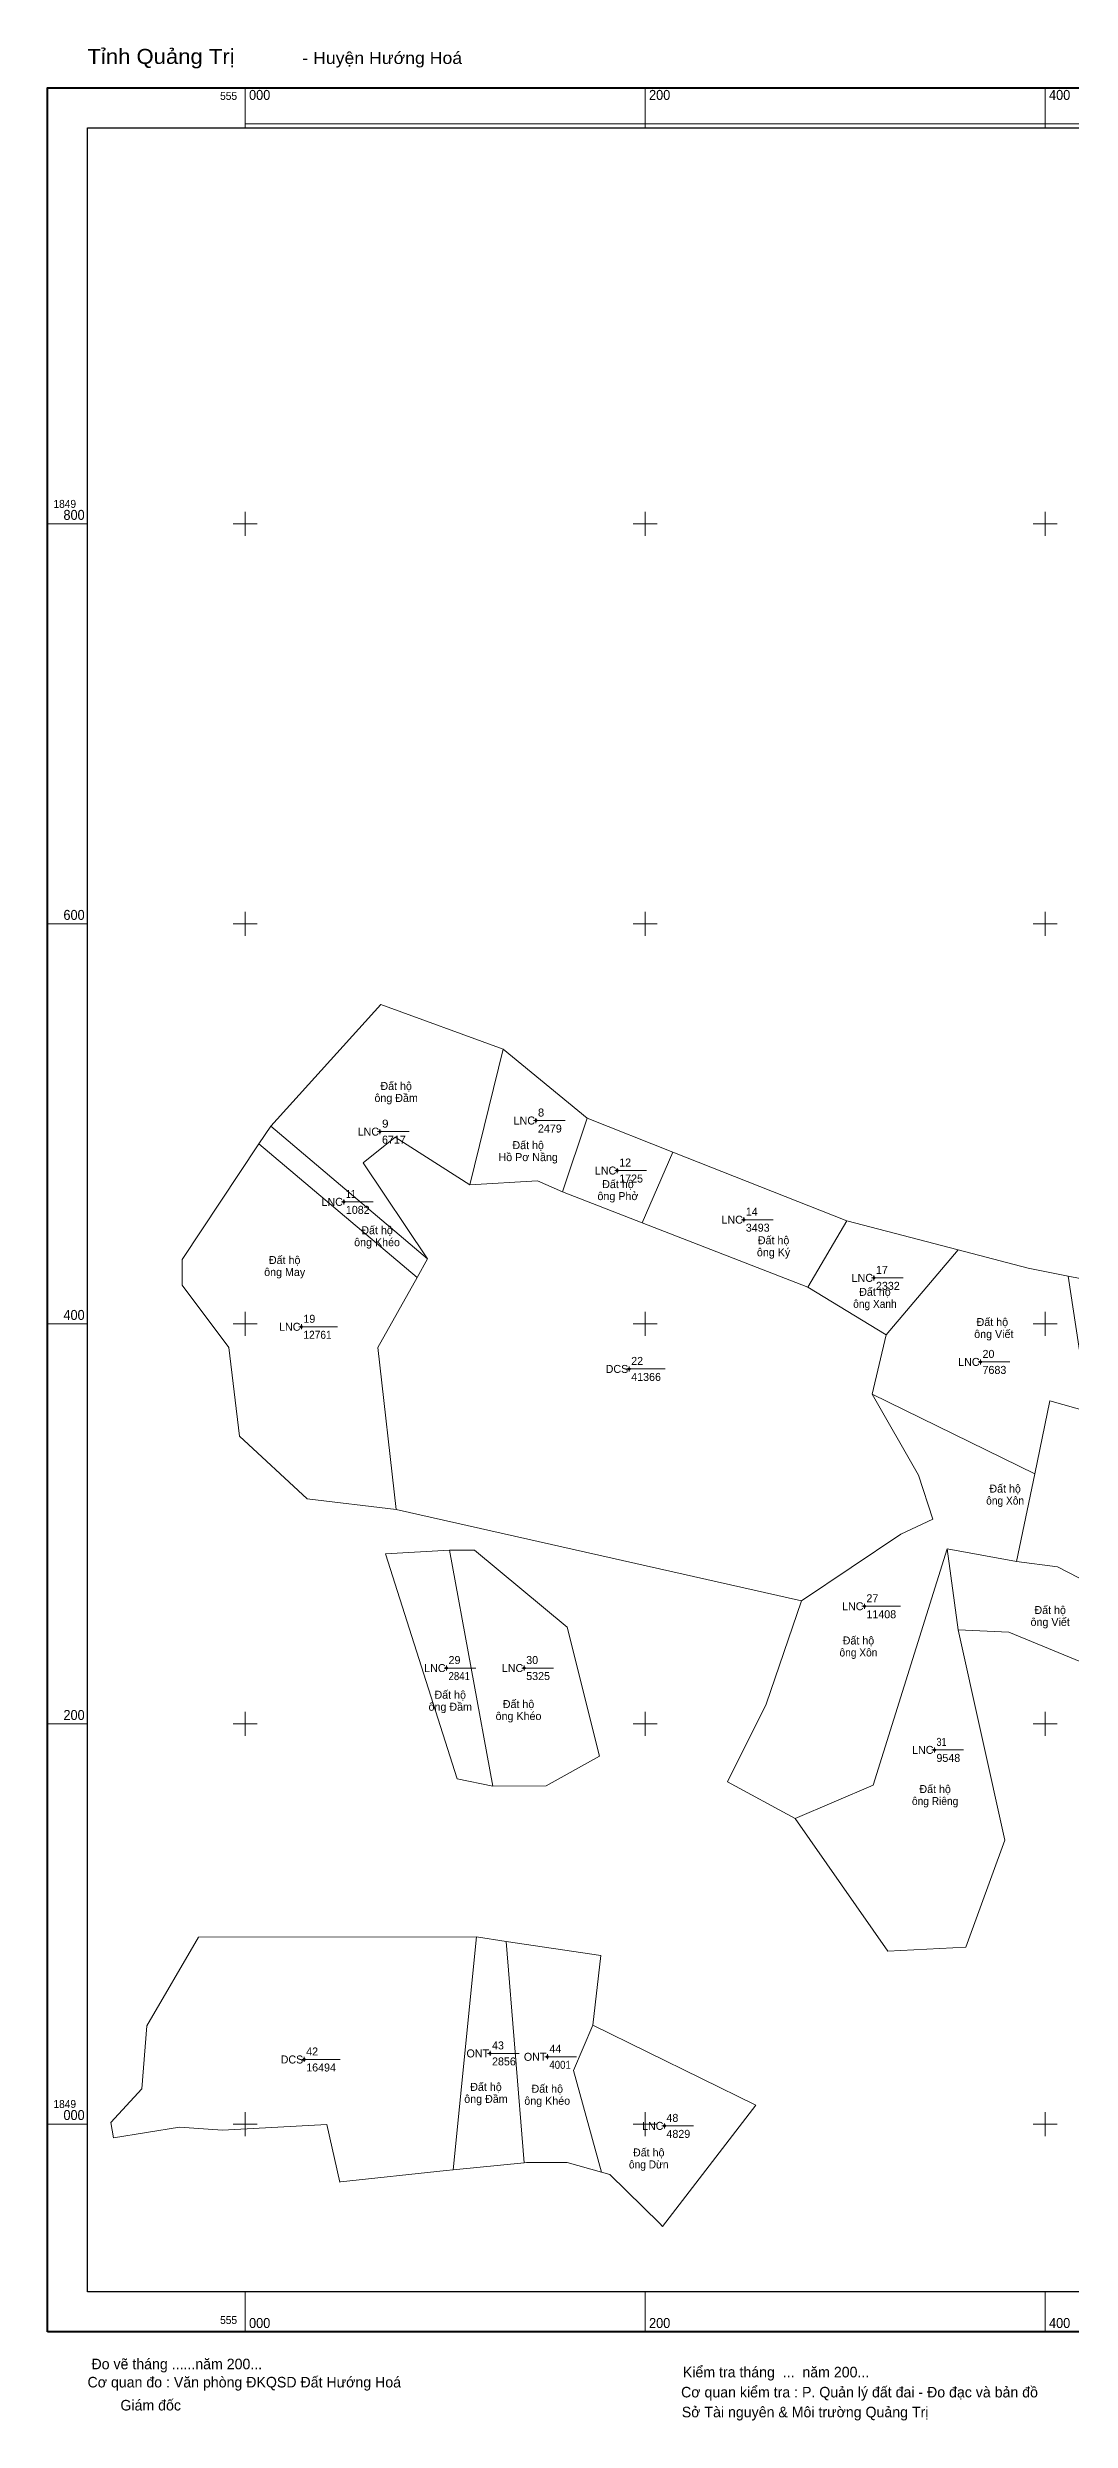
# Model space of a CAD drawing. Header units: metres. Extents: x 554901 to 556319, y 1848840 to 1850090.
# Drawn here: x 554901 to 555413, y 1848852 to 1850038 of the extents above; entities that cross this region are included whole.
import ezdxf
from ezdxf.enums import TextEntityAlignment as Align

# ---------------------------------------------------------------- set-up
doc = ezdxf.new("R2010")
doc.units = ezdxf.units.M
doc.header["$LTSCALE"] = 1.6
for name, color, linetype, lineweight in [('10', 7, 'Continuous', 13), ('11', 7, 'Continuous', 13), ('13', 7, 'Continuous', 13), ('22', 7, 'Continuous', 13), ('63', 7, 'Continuous', 13)]:
    doc.layers.add(name, color=color, linetype=linetype, lineweight=lineweight)
doc.layers.add('25', color=7, linetype='Continuous')

msp = doc.modelspace()

# ---------------------------------------------------------------- hatches: boundary and pattern name
at = {"layer": '11'}
for points in [[(555067.61, 1849496.15, 1), (555067.31, 1849496.15, 1)], [(555145.6, 1849501.71, 1), (555145.3, 1849501.71, 1)], [(555186.23, 1849476.7, 1), (555185.93, 1849476.7, 1)], [(555049.54, 1849461.04, 1), (555049.24, 1849461.04, 1)], [(555249.54, 1849452.14, 1), (555249.24, 1849452.14, 1)], [(555314.6, 1849423.05, 1), (555314.3, 1849423.05, 1)], [(555028.31, 1849398.59, 1), (555028.01, 1849398.59, 1)], [(555192.22, 1849377.51, 1), (555191.92, 1849377.51, 1)], [(555367.89, 1849381.02, 1), (555367.59, 1849381.02, 1)], [(555309.83, 1849258.86, 1), (555309.53, 1849258.86, 1)], [(555100.89, 1849227.96, 1), (555100.59, 1849227.96, 1)], [(555139.72, 1849227.97, 1), (555139.42, 1849227.97, 1)], [(555344.84, 1849187.04, 1), (555344.54, 1849187.04, 1)], [(555029.72, 1849032.27, 1), (555029.42, 1849032.27, 1)], [(555122.63, 1849035.3, 1), (555122.33, 1849035.3, 1)], [(555151.31, 1849033.6, 1), (555151.01, 1849033.6, 1)], [(555209.83, 1848999.07, 1), (555209.53, 1848999.07, 1)]]:
    msp.add_hatch(color=256, dxfattribs=at).paths.add_polyline_path(points)

# ---------------------------------------------------------------- linework, layer by layer
at = {"layer": '10'}
for p, q in [((555012.82, 1849498.81), (555067.83, 1849559.68)), ((555067.83, 1849559.68), (555129.11, 1849537.43)), ((555112.42, 1849469.56), (555129.11, 1849537.43)), ((555129.11, 1849537.43), (555170.98, 1849502.91)), ((555006.96, 1849490.01), (555012.82, 1849498.81)), ((555012.82, 1849498.81), (555091.19, 1849432.62)), ((555006.96, 1849490.01), (554968.56, 1849432.3)), ((555085.97, 1849423.28), (555006.96, 1849490.01)), ((555112.42, 1849469.56), (555075.04, 1849493.44)), ((555213.96, 1849485.93), (555198.57, 1849450.5)), ((555300.86, 1849451.61), (555213.96, 1849485.93)), ((555198.57, 1849450.5), (555281.4, 1849418.36)), ((555300.86, 1849451.61), (555281.4, 1849418.36)), ((555356.6, 1849437.02), (555300.86, 1849451.61)), ((555320.56, 1849394.49), (555356.6, 1849437.02)), ((555085.97, 1849423.28), (555066.42, 1849388.29)), ((555091.19, 1849432.62), (555085.97, 1849423.28)), ((555281.4, 1849418.36), (555320.56, 1849394.49)), ((555066.42, 1849388.29), (555075.52, 1849307.17)), ((555385.72, 1849281.3), (555394.81, 1849325.02)), ((555075.52, 1849307.17), (555278.25, 1849261.59)), ((555278.25, 1849261.59), (555327.93, 1849294.91)), ((555102.23, 1849286.95), (555070.25, 1849285.02)), ((555102.23, 1849286.95), (555114.68, 1849286.98)), ((555102.23, 1849286.95), (555123.87, 1849168.97)), ((555351.05, 1849287.59), (555314.04, 1849169.46)), ((555385.72, 1849281.3), (555351.05, 1849287.59)), ((555351.05, 1849287.59), (555356.49, 1849247.03)), ((555406.17, 1849278.52), (555385.72, 1849281.3)), ((555466.68, 1849247.33), (555406.17, 1849278.52)), ((555356.49, 1849247.03), (555381.97, 1849245.95)), ((555274.98, 1849152.76), (555241.16, 1849171.12)), ((555314.04, 1849169.46), (555274.98, 1849152.76)), ((555274.98, 1849152.76), (555321.36, 1849086.49)), ((554976.68, 1849093.46), (555115.77, 1849093.54)), ((555173.86, 1849049.4), (555164.18, 1849026.81)), ((555255.45, 1849009.38), (555173.86, 1849049.4)), ((555164.18, 1849026.81), (555178.3, 1848975.9)), ((554932.82, 1849000.71), (554948.42, 1849017.65)), ((555255.45, 1849009.38), (555208.7, 1848948.74)), ((555139.48, 1848980.66), (555103.99, 1848977.06)), ((555178.3, 1848975.9), (555161, 1848980.71)), ((555208.7, 1848948.74), (555207.46, 1848950.3))]:
    msp.add_line(p, q, dxfattribs=at)
for points in [[(555213.96, 1849485.93), (555170.98, 1849502.91), (555158.64, 1849465.99), (555198.57, 1849450.5)], [(555091.19, 1849432.62), (555059.08, 1849480.49), (555075.04, 1849493.44)], [(555158.64, 1849465.99), (555146.18, 1849471.49), (555112.42, 1849469.56)], [(555402.4, 1849361.51), (555421.96, 1849356.02), (555411.57, 1849423.97), (555391.56, 1849427.87), (555356.6, 1849437.02)], [(555075.52, 1849307.17), (555031.08, 1849312.58), (554997.23, 1849343.85), (554991.89, 1849388.25), (554968.6, 1849419.39), (554968.56, 1849432.3)], [(555411.57, 1849423.97), (555503.58, 1849406.03), (555496.58, 1849365.44)], [(555320.56, 1849394.49), (555313.53, 1849364.96), (555394.81, 1849325.02), (555402.4, 1849361.51)], [(555313.53, 1849364.96), (555336.74, 1849324.44), (555343.9, 1849302.33), (555327.93, 1849294.91)], [(555123.87, 1849168.97), (555106.09, 1849172.61), (555070.25, 1849285.02)], [(555123.87, 1849168.97), (555150.53, 1849169.04), (555177.15, 1849183.86), (555160.99, 1849248.37), (555114.68, 1849286.98)], [(555278.25, 1849261.59), (555260.61, 1849209.9), (555241.16, 1849171.12)], [(555356.49, 1849247.03), (555379.87, 1849141.97), (555360.46, 1849088.43), (555321.36, 1849086.49)], [(555466.68, 1849247.33), (555513.65, 1849220.77), (555501.27, 1849196.76), (555381.97, 1849245.95)], [(554976.68, 1849093.46), (554950.91, 1849049.09), (554948.42, 1849017.65)], [(555139.48, 1848980.66), (555130.6, 1849091.31), (555115.77, 1849093.54), (555103.99, 1848977.06)], [(555173.86, 1849049.4), (555177.86, 1849084.22), (555130.6, 1849091.31)], [(554932.82, 1849000.71), (554934.17, 1848993.13), (554967.21, 1848998.4)], [(554967.21, 1848998.4), (554988.64, 1848996.96), (555040.94, 1848999.77), (555047.39, 1848971), (555047.76, 1848971.07)], [(555103.99, 1848977.06), (555100.58, 1848976.72), (555047.76, 1848971.07)], [(555139.48, 1848980.66), (555140.8, 1848980.79), (555161, 1848980.71)], [(555178.3, 1848975.9), (555182.42, 1848974.75), (555207.46, 1848950.3)]]:
    msp.add_lwpolyline(points, dxfattribs=at)
at = {"layer": '11'}
for p, q in [((555066.84, 1849496.15), (555066.21, 1849496.15)), ((555067.46, 1849497.4), (555067.46, 1849496.78)), ((555067.46, 1849495.52), (555067.46, 1849494.9)), ((555068.71, 1849496.15), (555068.08, 1849496.15)), ((555144.82, 1849501.71), (555144.2, 1849501.71)), ((555145.45, 1849502.96), (555145.45, 1849502.34)), ((555145.45, 1849501.08), (555145.45, 1849500.46)), ((555146.7, 1849501.71), (555146.07, 1849501.71)), ((555185.45, 1849476.7), (555184.83, 1849476.7)), ((555186.08, 1849477.95), (555186.08, 1849477.32)), ((555186.08, 1849476.08), (555186.08, 1849475.45)), ((555187.33, 1849476.7), (555186.7, 1849476.7)), ((555048.76, 1849461.04), (555048.14, 1849461.04)), ((555049.39, 1849462.29), (555049.39, 1849461.66)), ((555049.39, 1849460.42), (555049.39, 1849459.79)), ((555050.64, 1849461.04), (555050.02, 1849461.04)), ((555248.76, 1849452.14), (555248.14, 1849452.14)), ((555249.39, 1849453.39), (555249.39, 1849452.76)), ((555249.39, 1849451.52), (555249.39, 1849450.89)), ((555250.64, 1849452.14), (555250.02, 1849452.14)), ((555313.82, 1849423.05), (555313.2, 1849423.05)), ((555314.45, 1849424.3), (555314.45, 1849423.68)), ((555315.7, 1849423.05), (555315.07, 1849423.05)), ((555314.45, 1849422.42), (555314.45, 1849421.8)), ((555028.16, 1849399.84), (555028.16, 1849399.22)), ((555027.54, 1849398.59), (555026.91, 1849398.59)), ((555028.16, 1849397.96), (555028.16, 1849397.34)), ((555029.41, 1849398.59), (555028.78, 1849398.59)), ((555191.44, 1849377.51), (555190.82, 1849377.51)), ((555192.07, 1849378.76), (555192.07, 1849378.14)), ((555192.07, 1849376.88), (555192.07, 1849376.26)), ((555193.32, 1849377.51), (555192.69, 1849377.51)), ((555367.12, 1849381.02), (555366.49, 1849381.02)), ((555367.74, 1849382.27), (555367.74, 1849381.64)), ((555367.74, 1849380.4), (555367.74, 1849379.77)), ((555368.99, 1849381.02), (555368.36, 1849381.02)), ((555309.06, 1849258.86), (555308.43, 1849258.86)), ((555309.68, 1849260.11), (555309.68, 1849259.48)), ((555309.68, 1849258.24), (555309.68, 1849257.61)), ((555310.93, 1849258.86), (555310.31, 1849258.86)), ((555100.12, 1849227.96), (555099.49, 1849227.96)), ((555100.74, 1849229.21), (555100.74, 1849228.58)), ((555100.74, 1849227.34), (555100.74, 1849226.71)), ((555101.99, 1849227.96), (555101.36, 1849227.96)), ((555138.94, 1849227.97), (555138.32, 1849227.97)), ((555139.57, 1849229.22), (555139.57, 1849228.6)), ((555139.57, 1849227.34), (555139.57, 1849226.72)), ((555140.82, 1849227.97), (555140.19, 1849227.97)), ((555344.06, 1849187.04), (555343.44, 1849187.04)), ((555344.69, 1849188.29), (555344.69, 1849187.66)), ((555344.69, 1849186.42), (555344.69, 1849185.79)), ((555345.94, 1849187.04), (555345.31, 1849187.04)), ((555028.94, 1849032.27), (555028.32, 1849032.27)), ((555029.57, 1849033.52), (555029.57, 1849032.9)), ((555029.57, 1849031.64), (555029.57, 1849031.02)), ((555030.82, 1849032.27), (555030.19, 1849032.27)), ((555121.86, 1849035.3), (555121.23, 1849035.3)), ((555122.48, 1849036.55), (555122.48, 1849035.92)), ((555122.48, 1849034.68), (555122.48, 1849034.05)), ((555123.73, 1849035.3), (555123.1, 1849035.3)), ((555150.54, 1849033.6), (555149.91, 1849033.6)), ((555151.16, 1849034.85), (555151.16, 1849034.22)), ((555151.16, 1849032.98), (555151.16, 1849032.35)), ((555152.41, 1849033.6), (555151.78, 1849033.6)), ((555209.06, 1848999.07), (555208.43, 1848999.07)), ((555209.68, 1849000.32), (555209.68, 1848999.7)), ((555209.68, 1848998.44), (555209.68, 1848997.82)), ((555210.93, 1848999.07), (555210.31, 1848999.07))]:
    msp.add_line(p, q, dxfattribs=at)
for points in [[(555067.46, 1849496.78), (555066.84, 1849496.15), (555067.46, 1849495.52), (555068.08, 1849496.15)], [(555145.45, 1849502.34), (555144.82, 1849501.71), (555145.45, 1849501.08), (555146.07, 1849501.71)], [(555186.08, 1849477.32), (555185.45, 1849476.7), (555186.08, 1849476.08), (555186.7, 1849476.7)], [(555049.39, 1849461.66), (555048.76, 1849461.04), (555049.39, 1849460.42), (555050.02, 1849461.04)], [(555249.39, 1849452.76), (555248.76, 1849452.14), (555249.39, 1849451.52), (555250.02, 1849452.14)], [(555314.45, 1849423.68), (555313.82, 1849423.05), (555314.45, 1849422.42), (555315.07, 1849423.05)], [(555028.16, 1849399.22), (555027.54, 1849398.59), (555028.16, 1849397.96), (555028.78, 1849398.59)], [(555192.07, 1849378.14), (555191.44, 1849377.51), (555192.07, 1849376.88), (555192.69, 1849377.51)], [(555367.74, 1849381.64), (555367.12, 1849381.02), (555367.74, 1849380.4), (555368.36, 1849381.02)], [(555309.68, 1849259.48), (555309.06, 1849258.86), (555309.68, 1849258.24), (555310.31, 1849258.86)], [(555100.74, 1849228.58), (555100.12, 1849227.96), (555100.74, 1849227.34), (555101.36, 1849227.96)], [(555139.57, 1849228.6), (555138.94, 1849227.97), (555139.57, 1849227.34), (555140.19, 1849227.97)], [(555344.69, 1849187.66), (555344.06, 1849187.04), (555344.69, 1849186.42), (555345.31, 1849187.04)], [(555029.57, 1849032.9), (555028.94, 1849032.27), (555029.57, 1849031.64), (555030.19, 1849032.27)], [(555122.48, 1849035.92), (555121.86, 1849035.3), (555122.48, 1849034.68), (555123.1, 1849035.3)], [(555151.16, 1849034.22), (555150.54, 1849033.6), (555151.16, 1849032.98), (555151.78, 1849033.6)], [(555209.68, 1848999.7), (555209.06, 1848999.07), (555209.68, 1848998.44), (555210.31, 1848999.07)]]:
    msp.add_lwpolyline(points, close=True, dxfattribs=at)
for centre in [(555067.46, 1849496.15), (555145.45, 1849501.71), (555186.08, 1849476.7), (555049.39, 1849461.04), (555249.39, 1849452.14), (555314.45, 1849423.05), (555028.16, 1849398.59), (555192.07, 1849377.51), (555367.74, 1849381.02), (555309.68, 1849258.86), (555100.74, 1849227.96), (555139.57, 1849227.97), (555344.69, 1849187.04), (555029.57, 1849032.27), (555122.48, 1849035.3), (555151.16, 1849033.6), (555209.68, 1848999.07)]:
    msp.add_circle(centre, 0.15, dxfattribs=at)
at = {"layer": '13'}
for p, q in [((555068.46, 1849496.15), (555082.06, 1849496.15)), ((555146.45, 1849501.71), (555160.05, 1849501.71)), ((555187.08, 1849476.7), (555200.68, 1849476.7)), ((555050.39, 1849461.04), (555063.99, 1849461.04)), ((555250.39, 1849452.14), (555263.99, 1849452.14)), ((555315.45, 1849423.05), (555329.05, 1849423.05)), ((555029.16, 1849398.59), (555046.16, 1849398.59)), ((555193.07, 1849377.51), (555210.07, 1849377.51)), ((555368.74, 1849381.02), (555382.34, 1849381.02)), ((555310.68, 1849258.86), (555327.68, 1849258.86)), ((555101.74, 1849227.96), (555115.34, 1849227.96)), ((555140.57, 1849227.97), (555154.17, 1849227.97)), ((555345.69, 1849187.04), (555359.29, 1849187.04)), ((555030.57, 1849032.27), (555047.57, 1849032.27)), ((555123.48, 1849035.3), (555137.08, 1849035.3)), ((555152.16, 1849033.6), (555165.76, 1849033.6)), ((555210.68, 1848999.07), (555224.28, 1848999.07))]:
    msp.add_line(p, q, dxfattribs=at)
at = {"layer": '22'}
msp.add_line((555000, 1850000), (556000, 1850000), dxfattribs=at)
at = {"layer": '63'}
for p, q in [((555000, 1849997.96), (555000, 1850017.96)), ((555200, 1849997.96), (555200, 1850017.96)), ((555400, 1849997.96), (555400, 1850017.96)), ((555000, 1849794), (555000, 1849806)), ((555200, 1849794), (555200, 1849806)), ((555400, 1849794), (555400, 1849806)), ((554901.19, 1849800), (554921.19, 1849800)), ((554994, 1849800), (555006, 1849800)), ((555194, 1849800), (555206, 1849800)), ((555394, 1849800), (555406, 1849800)), ((555000, 1849594), (555000, 1849606)), ((555200, 1849594), (555200, 1849606)), ((555400, 1849594), (555400, 1849606)), ((554901.19, 1849600), (554921.19, 1849600)), ((554994, 1849600), (555006, 1849600)), ((555194, 1849600), (555206, 1849600)), ((555394, 1849600), (555406, 1849600)), ((554901.19, 1849400), (554921.19, 1849400)), ((554994, 1849400), (555006, 1849400)), ((555000, 1849394), (555000, 1849406)), ((555194, 1849400), (555206, 1849400)), ((555200, 1849394), (555200, 1849406)), ((555394, 1849400), (555406, 1849400)), ((555400, 1849394), (555400, 1849406)), ((554901.19, 1849200), (554921.19, 1849200)), ((554994, 1849200), (555006, 1849200)), ((555000, 1849194), (555000, 1849206)), ((555194, 1849200), (555206, 1849200)), ((555200, 1849194), (555200, 1849206)), ((555394, 1849200), (555406, 1849200)), ((555400, 1849194), (555400, 1849206)), ((554901.19, 1849000), (554921.19, 1849000)), ((554994, 1849000), (555006, 1849000)), ((555000, 1848994), (555000, 1849006)), ((555194, 1849000), (555206, 1849000)), ((555200, 1848994), (555200, 1849006)), ((555394, 1849000), (555406, 1849000)), ((555400, 1848994), (555400, 1849006)), ((555000, 1848896.02), (555000, 1848916.02)), ((555200, 1848896.02), (555200, 1848916.02)), ((555400, 1848896.02), (555400, 1848916.02))]:
    msp.add_line(p, q, dxfattribs=at)
at = {"layer": '63', "lineweight": 40}
msp.add_lwpolyline([(554901.19, 1848896.02), (554901.19, 1850017.96), (556300.49, 1850017.96), (556300.49, 1848896.02)], close=True, dxfattribs=at)
at = {"layer": '63', "lineweight": 25}
msp.add_lwpolyline([(554921.19, 1848916.02), (554921.19, 1849997.96), (556280.49, 1849997.96), (556280.49, 1848916.02)], close=True, dxfattribs=at)

# ---------------------------------------------------------------- texts
at = {"layer": '13'}
for s, width, p in [('8', 1.05, (555146.45, 1849503.71)), ('9', 1.1, (555068.46, 1849498.15)), ('11', 0.85, (555050.39, 1849463.04)), ('12761', 0.95, (555029.16, 1849392.59)), ('2841', 0.9, (555101.74, 1849221.96)), ('31', 0.85, (555345.69, 1849189.04)), ('4001', 0.9, (555152.16, 1849027.6))]:
    msp.add_text(s, height=4, dxfattribs=dict(at, width=width)).set_placement(p)
for s, p in [('LNC', (555066.99, 1849494.15)), ('LNC', (555144.98, 1849499.71)), ('LNC', (555185.61, 1849474.7)), ('LNC', (555048.92, 1849459.04)), ('LNC', (555248.92, 1849450.14)), ('LNC', (555313.98, 1849421.05)), ('LNC', (555027.69, 1849396.59)), ('DCS', (555191.6, 1849375.51)), ('LNC', (555367.27, 1849379.02)), ('LNC', (555309.21, 1849256.86)), ('LNC', (555100.27, 1849225.96)), ('LNC', (555139.1, 1849225.97)), ('LNC', (555344.22, 1849185.04)), ('DCS', (555029.1, 1849030.27)), ('ONT', (555122.01, 1849033.3)), ('ONT', (555150.69, 1849031.6)), ('LNC', (555209.21, 1848997.07))]:
    msp.add_text(s, height=4, dxfattribs=at).set_placement(p, align=Align.RIGHT)
for s, p in [('6717', (555068.46, 1849490.15)), ('2479', (555146.45, 1849495.71)), ('12', (555187.08, 1849478.7)), ('1725', (555187.08, 1849470.7)), ('1082', (555050.39, 1849455.04)), ('3493', (555250.39, 1849446.14)), ('14', (555250.39, 1849454.14)), ('17', (555315.45, 1849425.05)), ('2332', (555315.45, 1849417.05)), ('19', (555029.16, 1849400.59)), ('41366', (555193.07, 1849371.51)), ('22', (555193.07, 1849379.51)), ('20', (555368.74, 1849383.02)), ('7683', (555368.74, 1849375.02)), ('27', (555310.68, 1849260.86)), ('11408', (555310.68, 1849252.86)), ('29', (555101.74, 1849229.96)), ('30', (555140.57, 1849229.97)), ('5325', (555140.57, 1849221.97)), ('9548', (555345.69, 1849181.04)), ('42', (555030.57, 1849034.27)), ('43', (555123.48, 1849037.3)), ('2856', (555123.48, 1849029.3)), ('44', (555152.16, 1849035.6)), ('16494', (555030.57, 1849026.27)), ('48', (555210.68, 1849001.07)), ('4829', (555210.68, 1848993.07))]:
    msp.add_text(s, height=4, dxfattribs=at).set_placement(p)
at = {"layer": '25'}
for s, p in [('Đất hộ', (555075.54, 1849516.99)), ('ông Đầm', (555075.54, 1849510.99)), ('Hồ Pơ Nầng', (555141.56, 1849481.4)), ('Đất hộ', (555141.56, 1849487.4)), ('Đất hộ', (555186.45, 1849467.92)), ('ông Phở', (555186.44, 1849461.92)), ('Đất hộ', (555066, 1849444.88)), ('ông Khéo', (555065.99, 1849438.88)), ('ông Ký', (555264.26, 1849433.85)), ('Đất hộ', (555264.26, 1849439.85)), ('ông May', (555019.81, 1849423.96)), ('Đất hộ', (555019.81, 1849429.96)), ('Đất hộ', (555314.95, 1849414.05)), ('Đất hộ ', (555374.4, 1849398.97)), ('ông Viết', (555374.4, 1849392.97)), ('Đất hộ', (555380.04, 1849315.69)), ('Đất hộ', (555402.57, 1849255)), ('ông Viết', (555402.57, 1849249)), ('Đất hộ', (555306.7, 1849239.75)), ('ông Đầm', (555102.58, 1849206.62)), ('Đất hộ', (555102.58, 1849212.62)), ('Đất hộ', (555136.74, 1849207.97)), ('ông Khéo', (555136.73, 1849201.97)), ('Đất hộ', (555345.04, 1849165.48)), ('Đất hộ', (555120.45, 1849016.57)), ('Đất hộ', (555151.1, 1849015.63)), ('ông Đầm', (555120.45, 1849010.57)), ('ông Khéo', (555151.09, 1849009.63)), ('Đất hộ', (555201.84, 1848983.79))]:
    msp.add_text(s, height=4, dxfattribs=at).set_placement(p, align=Align.CENTER)
at = {"layer": '25', "width": 0.95}
for s, p in [('ông Xanh', (555314.95, 1849408.05)), ('ông Xôn', (555380.04, 1849309.69)), ('ông Xôn', (555306.7, 1849233.75)), ('ông Riêng', (555345.04, 1849159.48)), ('ông Dừn', (555201.83, 1848977.79))]:
    msp.add_text(s, height=4, dxfattribs=at).set_placement(p, align=Align.CENTER)
at = {"layer": '63'}
for s, height, width, p in [('Tỉnh Quảng Trị', 7.5, 1.1, (554921.19, 1850029.96)), (' - Huyện Hướng Hoá', 6, 1.1, (555026.19, 1850029.96)), ('000', 5, 0.95, (555002, 1850011.96)), ('200', 5, 0.95, (555202, 1850011.96)), ('400', 5, 0.95, (555402, 1850011.96)), ('1849', 4, 0.95, (554904.19, 1849808)), ('800', 5, 0.95, (554909.19, 1849802)), ('600', 5, 0.95, (554909.19, 1849602)), ('400', 5, 0.95, (554909.19, 1849402)), ('200', 5, 0.95, (554909.19, 1849202)), ('1849', 4, 0.95, (554904.19, 1849008)), ('000', 5, 0.95, (554909.19, 1849002)), ('000', 5, 0.95, (555002, 1848898.02)), ('200', 5, 0.95, (555202, 1848898.02)), ('400', 5, 0.95, (555402, 1848898.02))]:
    msp.add_text(s, height=height, dxfattribs=dict(at, width=width)).set_placement(p)
at = {"layer": '63', "width": 0.95}
for p in [(554996, 1850011.96), (554996, 1848900.02)]:
    msp.add_text('555', height=4, dxfattribs=at).set_placement(p, align=Align.RIGHT)
at = {"layer": '63'}
for s, p in [('Đo vẽ tháng ......năm 200...', (554923.2, 1848877.38)), ('Kiểm tra tháng  ...  năm 200...', (555218.91, 1848873.33)), ('Cơ quan đo : Văn phòng ĐKQSD Đất Hướng Hoá', (554921.22, 1848868.3)), ('Cơ quan kiểm tra : P. Quản lý đất đai - Đo đạc và bản đồ', (555218.01, 1848863.31)), ('Giám đốc', (554937.68, 1848856.78)), ('Sở Tài nguyên & Môi trường Quảng Trị', (555218.37, 1848853.35))]:
    msp.add_text(s, height=5.29, dxfattribs=at).set_placement(p)

doc.saveas('drawing.dxf')
